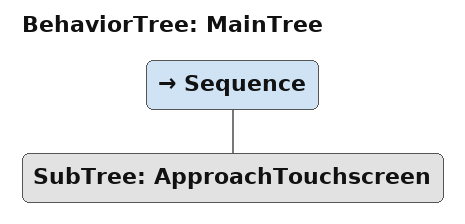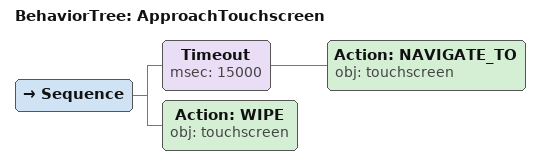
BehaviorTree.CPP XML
<root main_tree_to_execute="MainTree">
  <BehaviorTree ID="MainTree">
    <Sequence>
      <!-- Execute subtree ApproachTouchscreen -->
      <SubTree ID="ApproachTouchscreen" />
    </Sequence>
  </BehaviorTree>
  <!-- Subtree definition ApproachTouchscreen -->
  <BehaviorTree ID="ApproachTouchscreen">
    <Sequence>
      <!-- Timeout: NAVIGATE_TO touchscreen within 15s -->
      <Timeout msec="15000">
        <!-- Navigate to touchscreen -->
        <Action ID="NAVIGATE_TO" obj="touchscreen" />
      </Timeout>
      <!-- Wipe touchscreen -->
      <Action ID="WIPE" obj="touchscreen" />
    </Sequence>
  </BehaviorTree>
</root>
